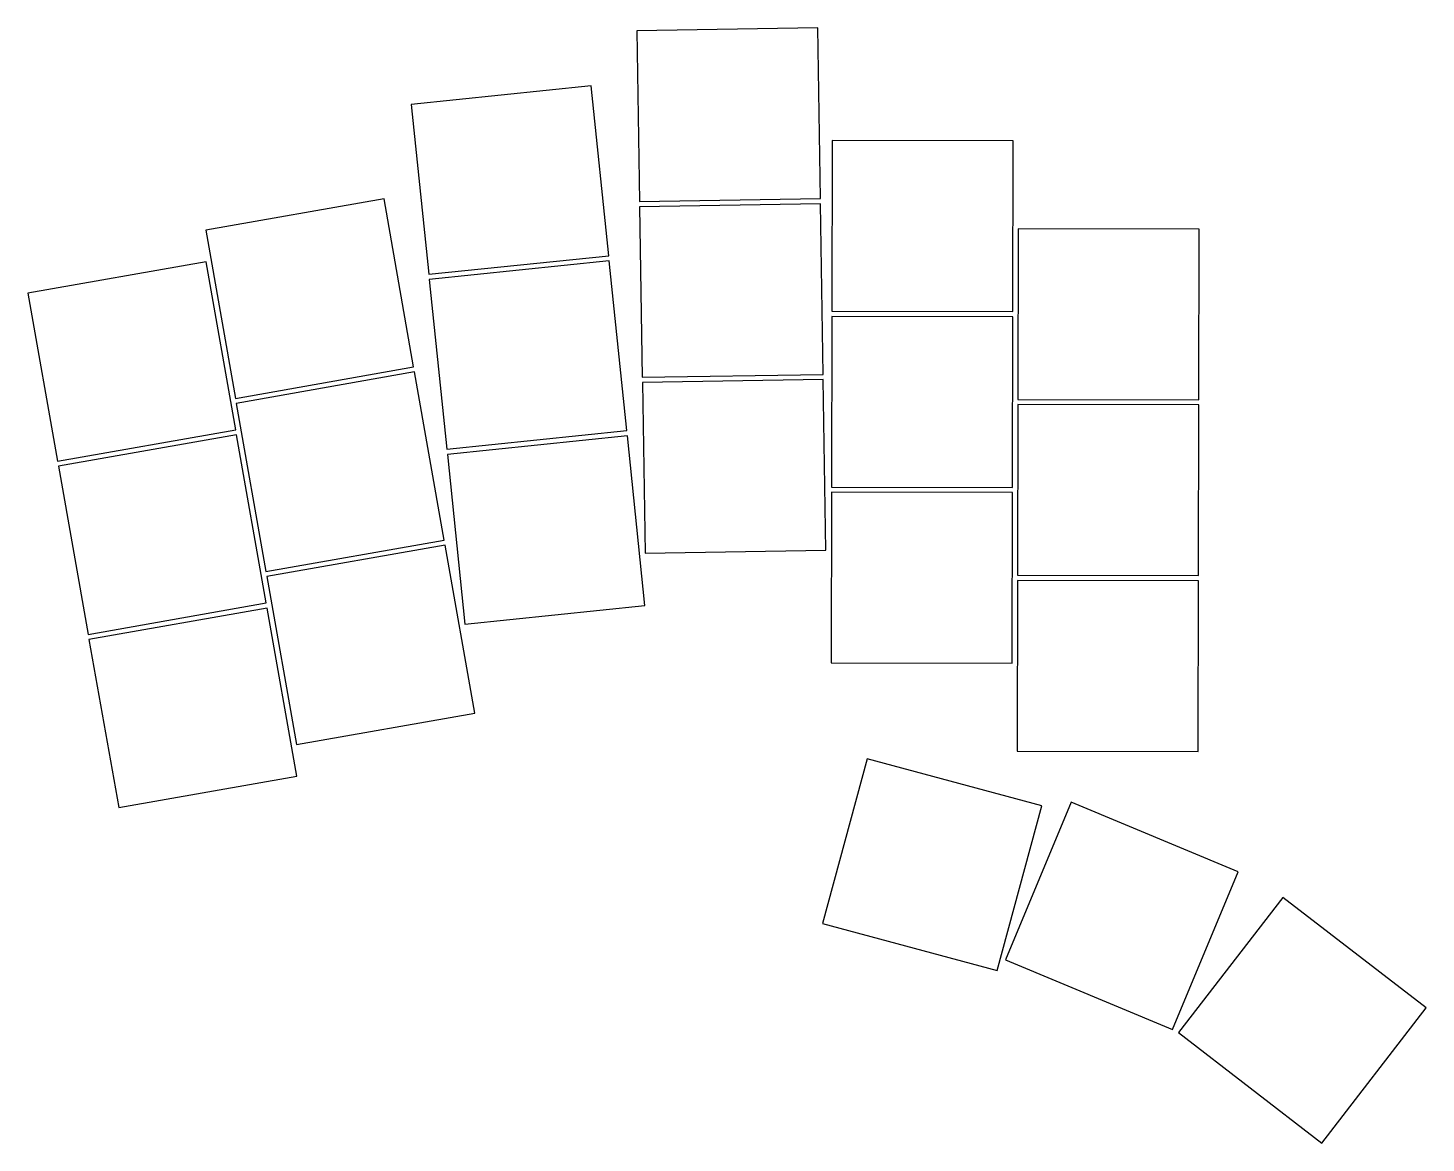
# Model space of a CAD drawing. Header units: millimetres. Extents: x 84 to 219, y -142 to -34.
import ezdxf

# ---------------------------------------------------------------- set-up
doc = ezdxf.new("R2010")
doc.units = ezdxf.units.MM

msp = doc.modelspace()

# ---------------------------------------------------------------- linework, layer by layer
for p, q in [((160.43, -34.27), (142.93, -34.55)), ((142.93, -34.55), (143.19, -51.05)), ((160.69, -50.77), (160.43, -34.27)), ((138.52, -39.88), (121.12, -41.68)), ((140.22, -56.29), (138.52, -39.88)), ((121.12, -41.68), (122.81, -58.09)), ((161.84, -45.16), (161.81, -61.66)), ((179.34, -45.19), (161.84, -45.16)), ((179.31, -61.69), (179.34, -45.19)), ((118.49, -50.79), (101.25, -53.83)), ((121.35, -67.04), (118.49, -50.79)), ((143.19, -51.05), (160.69, -50.77)), ((160.7, -51.27), (143.2, -51.55)), ((160.96, -67.77), (160.7, -51.27)), ((143.2, -51.55), (143.46, -68.04)), ((101.25, -53.83), (104.12, -70.08)), ((179.83, -53.69), (179.8, -70.19)), ((197.33, -53.72), (179.83, -53.69)), ((197.3, -70.22), (197.33, -53.72)), ((122.81, -58.09), (140.22, -56.29)), ((140.27, -56.79), (122.86, -58.59)), ((141.97, -73.2), (140.27, -56.79)), ((101.28, -56.87), (84.05, -59.91)), ((104.15, -73.12), (101.28, -56.87)), ((122.86, -58.59), (124.56, -75)), ((84.05, -59.91), (86.91, -76.16)), ((161.81, -62.16), (161.78, -78.66)), ((161.81, -61.66), (179.31, -61.69)), ((179.31, -62.19), (161.81, -62.16)), ((179.28, -78.69), (179.31, -62.19)), ((104.12, -70.08), (121.35, -67.04)), ((121.44, -67.53), (104.2, -70.57)), ((124.3, -83.78), (121.44, -67.53)), ((143.46, -68.04), (160.96, -67.77)), ((160.97, -68.27), (143.47, -68.54)), ((143.47, -68.54), (143.73, -85.04)), ((161.23, -84.77), (160.97, -68.27)), ((179.8, -70.19), (197.3, -70.22)), ((104.2, -70.57), (107.07, -86.82)), ((179.8, -70.69), (179.77, -87.19)), ((197.3, -70.72), (179.8, -70.69)), ((197.27, -87.22), (197.3, -70.72)), ((86.91, -76.16), (104.15, -73.12)), ((104.23, -73.61), (87, -76.65)), ((107.1, -89.86), (104.23, -73.61)), ((124.56, -75), (141.97, -73.2)), ((142.02, -73.7), (124.61, -75.5)), ((143.72, -90.11), (142.02, -73.7)), ((124.61, -75.5), (126.31, -91.91)), ((87, -76.65), (89.86, -92.9)), ((161.78, -79.16), (161.75, -95.66)), ((161.78, -78.66), (179.28, -78.69)), ((179.28, -79.19), (161.78, -79.16)), ((179.25, -95.69), (179.28, -79.19)), ((107.07, -86.82), (124.3, -83.78)), ((124.39, -84.28), (107.16, -87.31)), ((127.26, -100.53), (124.39, -84.28)), ((143.73, -85.04), (161.23, -84.77)), ((107.16, -87.31), (110.02, -103.56)), ((179.77, -87.69), (179.74, -104.19)), ((179.77, -87.19), (197.27, -87.22)), ((197.27, -87.72), (179.77, -87.69)), ((197.24, -104.22), (197.27, -87.72)), ((89.86, -92.9), (107.1, -89.86)), ((107.18, -90.36), (89.95, -93.39)), ((110.05, -106.61), (107.18, -90.36)), ((126.31, -91.91), (143.72, -90.11)), ((89.95, -93.39), (92.82, -109.64)), ((161.75, -95.66), (179.25, -95.69)), ((110.02, -103.56), (127.26, -100.53)), ((165.21, -104.92), (160.91, -120.85)), ((182.1, -109.48), (165.21, -104.92)), ((179.74, -104.19), (197.24, -104.22)), ((92.82, -109.64), (110.05, -106.61)), ((177.8, -125.41), (182.1, -109.48)), ((184.94, -109.13), (178.6, -124.37)), ((201.1, -115.86), (184.94, -109.13)), ((194.76, -131.09), (201.1, -115.86)), ((205.41, -118.33), (195.34, -131.4)), ((219.27, -129), (205.41, -118.33)), ((160.91, -120.85), (177.8, -125.41)), ((178.6, -124.37), (194.76, -131.09)), ((209.2, -142.08), (219.27, -129)), ((195.34, -131.4), (209.2, -142.08))]:
    msp.add_line(p, q)

doc.saveas('drawing.dxf')
